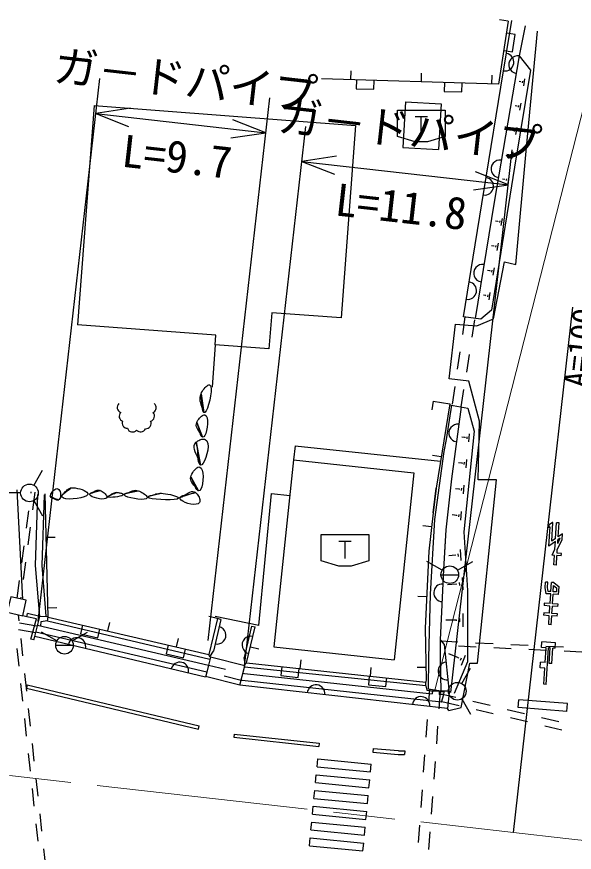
# Model space of a CAD drawing. Units: millimetres, scale not verified. Extents: x 40000 to 680000, y 20000 to 380000.
# Drawn here: x 500084 to 531733, y 270142 to 317556 of the extents above; entities that cross this region are included whole.
import ezdxf
from ezdxf.enums import TextEntityAlignment as Align

# ---------------------------------------------------------------- set-up
doc = ezdxf.new("R2010")
doc.units = ezdxf.units.MM
doc.header["$LTSCALE"] = 1000
doc.linetypes.add('CHAIN', pattern=[18.5, 12, -1.5, 3.5, -1.5])
for name, color, linetype, lineweight in [('M-BGD', 7, 'Continuous', 25), ('M-BMK', 2, 'CHAIN', 13), ('M-STR-HTXT', 7, 'Continuous', 13), ('M-STR-STRC', 7, 'Continuous', 25)]:
    doc.layers.add(name, color=color, linetype=linetype, lineweight=lineweight)
doc.styles.add('@ＭＳ ゴシック', font='')
doc.styles.add('ＭＳ ゴシック', font='')
doc.styles.get('@ＭＳ ゴシック').set_extended_font_data('@MS Gothic')
doc.styles.get('ＭＳ ゴシック').set_extended_font_data('MS Gothic')

msp = doc.modelspace()

# ---------------------------------------------------------------- linework, layer by layer
at = {"layer": 'M-BGD'}
for p, q in [((527986, 317296), (527439, 313725)), ((527986, 317296), (527492, 317372)), ((527570, 313552), (528188, 317341)), ((527570, 313552), (528188, 317341)), ((528949, 317035), (528595, 315329)), ((529023, 310133), (529653, 316733)), ((528377, 316546), (527883, 316622)), ((528226, 315558), (528377, 316546)), ((528595, 315329), (527186, 307024)), ((527731, 315634), (528226, 315558)), ((528595, 315329), (529249, 314518)), ((519056, 313982), (519071, 314482)), ((523054, 313859), (523069, 314359)), ((529249, 314518), (528336, 309021)), ((527439, 313725), (517375, 314034)), ((519374, 313972), (519359, 313473)), ((520358, 313442), (520373, 313942)), ((527052, 313737), (527068, 314236)), ((528796, 313897), (528780, 313800)), ((528916, 314026), (528853, 313639)), ((519359, 313473), (520358, 313442)), ((524372, 313819), (524356, 313319)), ((525356, 313288), (525371, 313788)), ((526754, 308563), (527570, 313552)), ((528691, 313864), (528602, 313878)), ((528693, 313876), (528689, 313852)), ((524356, 313319), (525356, 313288)), ((504475, 312510), (503537, 300078)), ((504475, 312510), (519323, 311390)), ((522143, 312729), (521992, 310134)), ((522143, 312729), (524184, 312610)), ((524184, 312610), (524033, 310015)), ((528465, 312487), (528369, 312502)), ((528467, 312499), (528463, 312474)), ((528571, 312520), (528555, 312422)), ((528693, 312651), (528629, 312259)), ((521699, 310760), (521699, 312260)), ((521699, 312260), (524399, 312260)), ((524399, 312260), (524399, 310760)), ((522699, 311892), (523399, 311892)), ((523049, 310892), (523049, 311892)), ((519323, 311390), (518498, 300464)), ((528238, 311105), (528134, 311121)), ((528240, 311117), (528236, 311092)), ((528345, 311138), (528329, 311039)), ((528469, 311271), (528404, 310874)), ((522699, 310460), (521699, 310760)), ((524399, 310760), (523399, 310460)), ((521992, 310134), (524033, 310015)), ((523399, 310460), (522699, 310460)), ((528422, 303500), (529023, 310133)), ((528010, 309718), (527899, 309736)), ((528012, 309730), (528008, 309705)), ((528119, 309752), (528102, 309651)), ((528244, 309886), (528178, 309484)), ((528336, 309021), (527038, 300902)), ((526108, 304615), (526754, 308563)), ((527782, 308326), (527663, 308345)), ((527784, 308339), (527779, 308313)), ((527892, 308360), (527875, 308259)), ((528018, 308496), (527952, 308090)), ((527186, 307024), (526099, 300435)), ((527391, 305942), (527264, 305962)), ((527393, 305955), (527389, 305929)), ((527503, 305976), (527486, 305873)), ((527631, 306115), (527564, 305701)), ((525441, 300535), (526108, 304615)), ((527162, 304540), (527033, 304561)), ((527165, 304553), (527160, 304527)), ((527275, 304575), (527258, 304471)), ((527404, 304714), (527336, 304299)), ((527138, 300405), (527768, 303646)), ((527768, 303646), (528422, 303500)), ((526934, 303137), (526801, 303159)), ((526936, 303150), (526932, 303124)), ((527046, 303172), (527029, 303068)), ((527176, 303312), (527108, 302895)), ((526705, 301732), (526570, 301754)), ((526707, 301745), (526702, 301719)), ((526818, 301768), (526801, 301663)), ((526948, 301907), (526880, 301489)), ((527038, 300902), (526422, 300386)), ((528274, 271268), (531647, 301078)), ((525527, 300522), (525381, 299532)), ((526422, 300386), (525441, 300535)), ((525933, 299372), (526087, 300360)), ((526196, 300021), (527138, 300405)), ((524632, 297001), (524995, 300105)), ((524995, 300105), (526196, 300021)), ((511353, 298937), (511171, 296527)), ((525236, 298543), (525090, 297554)), ((525624, 297396), (525778, 298384)), ((525744, 296881), (524632, 297001)), ((526356, 294608), (525744, 296881)), ((524945, 296564), (524799, 295575)), ((525314, 295420), (525469, 296408)), ((523728, 295740), (523649, 295247)), ((523728, 295740), (523704, 295592)), ((523728, 295740), (524666, 295590)), ((524666, 295590), (523897, 290796)), ((524482, 293559), (524790, 295517)), ((524658, 295541), (525681, 295352)), ((525314, 295420), (524769, 291342)), ((525681, 295352), (526053, 294038)), ((526275, 291270), (526356, 294608)), ((526053, 294038), (525471, 288321)), ((524338, 292889), (524482, 293559)), ((525535, 293681), (525351, 293699)), ((525533, 293666), (525536, 293695)), ((525643, 293612), (525655, 293726)), ((525740, 293429), (525787, 293886)), ((515885, 293215), (515800, 292409)), ((515885, 293215), (524143, 292327)), ((524183, 292579), (523690, 292658)), ((523818, 289021), (524338, 292889)), ((515800, 292409), (514677, 281800)), ((515800, 292409), (522632, 291674)), ((525378, 292224), (525169, 292245)), ((525376, 292209), (525379, 292238)), ((525490, 292152), (525502, 292271)), ((525591, 291962), (525639, 292436)), ((501057, 290965), (501557, 291831)), ((522632, 291674), (521510, 281065)), ((524769, 291342), (524442, 288445)), ((526240, 280867), (527318, 291278)), ((527318, 291278), (526275, 291270)), ((500422, 284492), (500116, 290702)), ((523897, 290796), (523719, 289398)), ((523719, 289398), (523897, 290796)), ((525219, 290750), (524985, 290774)), ((525218, 290734), (525221, 290765)), ((525336, 290676), (525348, 290799)), ((525440, 290479), (525490, 290970)), ((500307, 290532), (499307, 290532)), ((500895, 290513), (500906, 290596)), ((501104, 290570), (500973, 289578)), ((501157, 286414), (501286, 290442)), ((501527, 286423), (501656, 290430)), ((501871, 283488), (501703, 290489)), ((513819, 283011), (514545, 290502)), ((514545, 290502), (515586, 290390)), ((501057, 290099), (501557, 289233)), ((500633, 288530), (500764, 289521)), ((523719, 289398), (523472, 287235)), ((525059, 289259), (524799, 289285)), ((525057, 289243), (525060, 289275)), ((525179, 289182), (525192, 289310)), ((525287, 288979), (525339, 289487)), ((523566, 284785), (523818, 289021)), ((530498, 288861), (530313, 288732)), ((530451, 287790), (530518, 288854)), ((530518, 288854), (530498, 288861)), ((530673, 287945), (530730, 288840)), ((530866, 288832), (530730, 288840)), ((530817, 288045), (530866, 288832)), ((500842, 288587), (500711, 287595)), ((523630, 288618), (523133, 288674)), ((524442, 288445), (524318, 286181)), ((524442, 288445), (524375, 287178)), ((525471, 288321), (525676, 285004)), ((530297, 287522), (530365, 288602)), ((530303, 288558), (530313, 288732)), ((530365, 288602), (530303, 288558)), ((501762, 288016), (502262, 288028)), ((517370, 286673), (517370, 288173)), ((517370, 288173), (520070, 288173)), ((518370, 287805), (519070, 287805)), ((518720, 286805), (518720, 287805)), ((520070, 288173), (520070, 286673)), ((530673, 287945), (530451, 287790)), ((530770, 287301), (531047, 287883)), ((530793, 287668), (530935, 287966)), ((530793, 287668), (530806, 287876)), ((530935, 287966), (530806, 287876)), ((531066, 288218), (530817, 288045)), ((531047, 287883), (531066, 288218)), ((500370, 286547), (500502, 287538)), ((530663, 287776), (530297, 287522)), ((530473, 286994), (530635, 287336)), ((530635, 287336), (530663, 287776)), ((523472, 287235), (523276, 282851)), ((524997, 286994), (524617, 286971)), ((524998, 286975), (524996, 287013)), ((525154, 286927), (525144, 287080)), ((525320, 286708), (525283, 287317)), ((530613, 286986), (530473, 286994)), ((530579, 286449), (530613, 286986)), ((530716, 286440), (530749, 286977)), ((530994, 286962), (530749, 286977)), ((530758, 287114), (530770, 287301)), ((531001, 287098), (530758, 287114)), ((530994, 286962), (531001, 287098)), ((500580, 286604), (500449, 285613)), ((501393, 283515), (501157, 286414)), ((501762, 283545), (501527, 286423)), ((518370, 286373), (517370, 286673)), ((520070, 286673), (519070, 286373)), ((524233, 286144), (523367, 286644)), ((525099, 286144), (525965, 286644)), ((530716, 286440), (530579, 286449)), ((519070, 286373), (518370, 286373)), ((524318, 286181), (524127, 282201)), ((500108, 284564), (500239, 285556)), ((524166, 285894), (525166, 285894)), ((525232, 285280), (525221, 285455)), ((525424, 285027), (525380, 285730)), ((530083, 285168), (530101, 285476)), ((530238, 285467), (530101, 285476)), ((530221, 285176), (530238, 285468)), ((530402, 284937), (530435, 285455)), ((530572, 285446), (530435, 285455)), ((530572, 285446), (530868, 285201)), ((525050, 285357), (524534, 285325)), ((525052, 285335), (525049, 285379)), ((525676, 285004), (525677, 280953)), ((530142, 284816), (530083, 285168)), ((530259, 284946), (530221, 285176)), ((530539, 284928), (530561, 285277)), ((530561, 285277), (530727, 285140)), ((530727, 285140), (530715, 284917)), ((530843, 284772), (530868, 285201)), ((500317, 284621), (500304, 284519)), ((523356, 284629), (522856, 284652)), ((523470, 281179), (523566, 284785)), ((530394, 284801), (530142, 284816)), ((530402, 284937), (530259, 284946)), ((530359, 284253), (530394, 284801)), ((530496, 284245), (530530, 284792)), ((530843, 284772), (530530, 284792)), ((530715, 284917), (530539, 284928)), ((501859, 284018), (502358, 284030)), ((530031, 284274), (530024, 284137)), ((530351, 284117), (530024, 284137)), ((530359, 284253), (530031, 284274)), ((530325, 283705), (530351, 284117)), ((530461, 283696), (530487, 284108)), ((530804, 284088), (530487, 284108)), ((530811, 284225), (530496, 284245)), ((530804, 284088), (530811, 284225)), ((500221, 283270), (500183, 283624)), ((500659, 283509), (500427, 283567)), ((500659, 283509), (500695, 283685)), ((501393, 283515), (500695, 283685)), ((501393, 283515), (501762, 283545)), ((501762, 283545), (501871, 283488)), ((525426, 282928), (525426, 283684)), ((530000, 283725), (529992, 283589)), ((530316, 283568), (529992, 283589)), ((530325, 283705), (530000, 283725)), ((530284, 283064), (530316, 283568)), ((530421, 283055), (530453, 283560)), ((530769, 283540), (530453, 283560)), ((530777, 283676), (530461, 283696)), ((530769, 283540), (530777, 283676)), ((500236, 283169), (501222, 282999)), ((501210, 283398), (500659, 283509)), ((500888, 282243), (501210, 283398)), ((501109, 282386), (501393, 283515)), ((501460, 283217), (501425, 282995)), ((501831, 283270), (501460, 283217)), ((501831, 283270), (501871, 283488)), ((501831, 283270), (511054, 281105)), ((501871, 283488), (510997, 281361)), ((505251, 282700), (505365, 283187)), ((511474, 283406), (510987, 283520)), ((511474, 283406), (510997, 281361)), ((511668, 283361), (511249, 281562)), ((511668, 283361), (511328, 283440)), ((513819, 283011), (511347, 283522)), ((525048, 283306), (524433, 283305)), ((525048, 283282), (525048, 283329)), ((525237, 283211), (525237, 283400)), ((530421, 283055), (530284, 283064)), ((501164, 282603), (500178, 282773)), ((510868, 280359), (501173, 282642)), ((501271, 283031), (510970, 280767)), ((502362, 282138), (501496, 282638)), ((503228, 282138), (504094, 282638)), ((503819, 283034), (503706, 282547)), ((504679, 282320), (504793, 282807)), ((513417, 282974), (513003, 281199)), ((513135, 280884), (513612, 282929)), ((513417, 282974), (513612, 282929)), ((523276, 282851), (523326, 279951)), ((500437, 281281), (500329, 282276)), ((501061, 282195), (500888, 282243)), ((501061, 282195), (501108, 282382)), ((510801, 280088), (501109, 282386)), ((503706, 282547), (504679, 282320)), ((509147, 281792), (509260, 282279)), ((524127, 282201), (524122, 281124)), ((524127, 282201), (524346, 281925)), ((524127, 282132), (525126, 282084)), ((500089, 281707), (500197, 280712)), ((502295, 281888), (503295, 281888)), ((508688, 281899), (508575, 281412)), ((509549, 281185), (509662, 281672)), ((513347, 281796), (513834, 281682)), ((514677, 281800), (521510, 281065)), ((524164, 281880), (524126, 281882)), ((524346, 281925), (524638, 279209)), ((526161, 281784), (525163, 281832)), ((526125, 282036), (527123, 281989)), ((528159, 281689), (527160, 281737)), ((528122, 281941), (529121, 281893)), ((530157, 281593), (529158, 281641)), ((529873, 281767), (529893, 282085)), ((530139, 281751), (529873, 281767)), ((530673, 282036), (529893, 282085)), ((530086, 280915), (530139, 281751)), ((530120, 281845), (531119, 281798)), ((530145, 279668), (530275, 281742)), ((530370, 281736), (530275, 281742)), ((530315, 280858), (530370, 281736)), ((530451, 280850), (530507, 281727)), ((530653, 281718), (530507, 281727)), ((530653, 281718), (530673, 282036)), ((508575, 281412), (509549, 281185)), ((511082, 281216), (510970, 280767)), ((511041, 281242), (510997, 281361)), ((511041, 281242), (511249, 281562)), ((511082, 281216), (511041, 281242)), ((513033, 280731), (511082, 281216)), ((513048, 280820), (513003, 281199)), ((523464, 279404), (523470, 281179)), ((525164, 281170), (524621, 281402)), ((525157, 281152), (525172, 281187)), ((525275, 281039), (525335, 281180)), ((525325, 280768), (525567, 281331)), ((532155, 281498), (531156, 281546)), ((510970, 280767), (510868, 280359)), ((510970, 280767), (511944, 280539)), ((512757, 279624), (513033, 280731)), ((513033, 280731), (513048, 280820)), ((513135, 280884), (513048, 280820)), ((513135, 280884), (523310, 279802)), ((516181, 280560), (516234, 281057)), ((524122, 281124), (524158, 279279)), ((525677, 280953), (524906, 279154)), ((525313, 278358), (525795, 280876)), ((525795, 280876), (526240, 280867)), ((529801, 280614), (529821, 280932)), ((530086, 280915), (529821, 280932)), ((530451, 280850), (530315, 280858)), ((500653, 279293), (500545, 280287)), ((510868, 280359), (510801, 280088)), ((510879, 280356), (510868, 280359)), ((512917, 280312), (512928, 280309)), ((512928, 280309), (513007, 280291)), ((513007, 280291), (523667, 279129)), ((513011, 280645), (513013, 280645)), ((523312, 279592), (513013, 280645)), ((515124, 280672), (515071, 280175)), ((516065, 280069), (516118, 280566)), ((520159, 280137), (520212, 280634)), ((523315, 280631), (522815, 280623)), ((525342, 279715), (525842, 280581)), ((530066, 280597), (529801, 280614)), ((530008, 279677), (530066, 280597)), ((512757, 279624), (510806, 280110)), ((512825, 279898), (511852, 280127)), ((512881, 279885), (512825, 279898)), ((524203, 278658), (512881, 279885)), ((515071, 280175), (516065, 280069)), ((520096, 280144), (520043, 279646)), ((521037, 279541), (521090, 280038)), ((523326, 279951), (523310, 279802)), ((523312, 279592), (523310, 279802)), ((500305, 279718), (500413, 278724)), ((500679, 279639), (500635, 279454)), ((500635, 279454), (510398, 277130)), ((500679, 279639), (510442, 277315)), ((524528, 278309), (512757, 279624)), ((520043, 279646), (521037, 279541)), ((523312, 279592), (523354, 279336)), ((523354, 279336), (523686, 279300)), ((524158, 279279), (523464, 279404)), ((523477, 278670), (523530, 279392)), ((524592, 279282), (523592, 279282)), ((523686, 279300), (523667, 279129)), ((524124, 279285), (524050, 278288)), ((530145, 279668), (530008, 279677)), ((524065, 279255), (524058, 279105)), ((524331, 279094), (524058, 279105)), ((524338, 279244), (524065, 279255)), ((524203, 278658), (524331, 279094)), ((525007, 278925), (524329, 279085)), ((524331, 279094), (524338, 279244)), ((524638, 279209), (524528, 278309)), ((525342, 278849), (525842, 277983)), ((528553, 278351), (528588, 278800)), ((531344, 278580), (528588, 278800)), ((524217, 278706), (525191, 278476)), ((524614, 278196), (525313, 278358)), ((526953, 278464), (525980, 278695)), ((531308, 278132), (528553, 278351)), ((531308, 278132), (531344, 278580)), ((500869, 277305), (500761, 278299)), ((524614, 278196), (524528, 278309)), ((526164, 278246), (527137, 278015)), ((528900, 278004), (527926, 278234)), ((500521, 277730), (500629, 276736)), ((523330, 276675), (523403, 277672)), ((528110, 277785), (529083, 277555)), ((530846, 277543), (529873, 277773)), ((510398, 277130), (510442, 277315)), ((523977, 277290), (523903, 276293)), ((530056, 277324), (531029, 277094)), ((512434, 276854), (512413, 276666)), ((512413, 276666), (517226, 276137)), ((512434, 276854), (517247, 276326)), ((501084, 275316), (500977, 276311)), ((517247, 276326), (517226, 276137)), ((517246, 276326), (517227, 276142)), ((520314, 276035), (520296, 275822)), ((520314, 276035), (521757, 275909)), ((500737, 275742), (500844, 274747)), ((520296, 275822), (521738, 275696)), ((522109, 275897), (522090, 275682)), ((523183, 274680), (523257, 275678)), ((517131, 274992), (517174, 275440)), ((517174, 275440), (520210, 275147)), ((520167, 274699), (520210, 275147)), ((523830, 275296), (523757, 274298)), ((517044, 274096), (517088, 274544)), ((517088, 274544), (520123, 274251)), ((517131, 274992), (520167, 274699)), ((501300, 273328), (501192, 274322)), ((517044, 274096), (520080, 273804)), ((520080, 273804), (520123, 274251)), ((500952, 273753), (501060, 272759)), ((516958, 273201), (517001, 273649)), ((517001, 273649), (520037, 273356)), ((523036, 272686), (523110, 273683)), ((516958, 273201), (519994, 272908)), ((519994, 272908), (520037, 273356)), ((523683, 273301), (523610, 272304)), ((516871, 272305), (516915, 272753)), ((516915, 272753), (519951, 272460)), ((501516, 271340), (501408, 272334)), ((516871, 272305), (519907, 272012)), ((519907, 272012), (519951, 272460)), ((501168, 271765), (501276, 270771)), ((516785, 271409), (516828, 271857)), ((516828, 271857), (519864, 271564)), ((522890, 270691), (522963, 271689)), ((516785, 271409), (519821, 271116)), ((519821, 271116), (519864, 271564)), ((523536, 271307), (523463, 270309)), ((516699, 270513), (516742, 270961)), ((516742, 270961), (519778, 270668)), ((501732, 269351), (501624, 270346)), ((516699, 270513), (519734, 270220)), ((519734, 270220), (519778, 270668))]:
    msp.add_line(p, q, dxfattribs=at)
msp.add_lwpolyline([(518498, 300464), (514559, 300761), (514404, 298707), (511353, 298937), (511395, 299485), (503537, 300078)], dxfattribs=at)
for points in [[(510698, 295092), (510669, 295212), (510634, 295325), (510597, 295433), (510561, 295538), (510529, 295639), (510504, 295740), (510490, 295840), (510490, 295942), (510508, 296045), (510545, 296153), (510581, 296226), (510624, 296301), (510673, 296375), (510725, 296446), (510779, 296511), (510834, 296568), (510888, 296615), (510939, 296649), (510985, 296669), (511026, 296671), (511090, 296609), (511119, 296469), (511116, 296273), (511088, 296042), (511040, 295796), (510978, 295557), (510907, 295346), (510833, 295184), (510762, 295093), (510698, 295092), (510666, 295139), (510642, 295208), (510625, 295295), (510614, 295398), (510606, 295512), (510599, 295636), (510592, 295765), (510582, 295896), (510567, 296027), (510545, 296153)], [(510637, 293704), (510587, 293798), (510531, 293887), (510474, 293971), (510418, 294052), (510368, 294131), (510325, 294209), (510294, 294287), (510278, 294366), (510280, 294448), (510302, 294533), (510332, 294596), (510369, 294660), (510413, 294723), (510462, 294783), (510514, 294838), (510568, 294886), (510622, 294923), (510675, 294949), (510725, 294962), (510770, 294958), (510840, 294900), (510885, 294786), (510907, 294631), (510908, 294452), (510892, 294262), (510861, 294078), (510817, 293915), (510764, 293788), (510703, 293713), (510637, 293704), (510593, 293735), (510556, 293786), (510524, 293853), (510496, 293933), (510469, 294023), (510442, 294121), (510414, 294224), (510382, 294329), (510346, 294433), (510302, 294533)], [(510521, 292109), (510468, 292275), (510404, 292433), (510338, 292585), (510273, 292729), (510217, 292865), (510176, 292993), (510155, 293113), (510161, 293224), (510200, 293325), (510279, 293418), (510321, 293452), (510369, 293484), (510421, 293514), (510475, 293540), (510531, 293561), (510586, 293577), (510641, 293587), (510694, 293590), (510743, 293585), (510787, 293571), (510880, 293488), (510930, 293348), (510943, 293167), (510926, 292962), (510884, 292748), (510824, 292541), (510751, 292358), (510672, 292214), (510594, 292126), (510521, 292109), (510469, 292148), (510433, 292218), (510408, 292317), (510392, 292438), (510381, 292579), (510372, 292734), (510360, 292900), (510343, 293072), (510317, 293246), (510279, 293418)], [(510396, 290655), (510336, 290742), (510271, 290823), (510206, 290901), (510142, 290975), (510082, 291048), (510031, 291121), (509990, 291196), (509964, 291273), (509955, 291353), (509966, 291440), (509991, 291519), (510028, 291601), (510074, 291684), (510127, 291764), (510185, 291837), (510246, 291902), (510309, 291954), (510370, 291990), (510429, 292008), (510483, 292004), (510561, 291941), (510615, 291818), (510648, 291652), (510660, 291458), (510654, 291255), (510630, 291057), (510591, 290882), (510538, 290746), (510472, 290665), (510396, 290655), (510345, 290686), (510300, 290735), (510259, 290799), (510221, 290875), (510184, 290961), (510147, 291054), (510108, 291151), (510066, 291250), (510019, 291347), (509966, 291440)], [(502444, 290132), (502386, 290154), (502326, 290173), (502264, 290189), (502205, 290204), (502148, 290219), (502098, 290236), (502055, 290255), (502021, 290279), (501999, 290308), (501991, 290344), (501998, 290397), (502018, 290456), (502051, 290519), (502093, 290582), (502142, 290641), (502197, 290694), (502254, 290737), (502312, 290766), (502369, 290777), (502422, 290769), (502472, 290735), (502512, 290680), (502543, 290610), (502563, 290529), (502574, 290443), (502573, 290357), (502560, 290278), (502534, 290210), (502496, 290160), (502444, 290132), (502399, 290126), (502356, 290131), (502314, 290145), (502272, 290166), (502230, 290193), (502187, 290223), (502143, 290254), (502095, 290286), (502045, 290317), (501991, 290344)], [(502655, 290398), (502709, 290449), (502760, 290501), (502809, 290555), (502856, 290607), (502904, 290657), (502953, 290703), (503004, 290744), (503058, 290777), (503116, 290802), (503179, 290817), (503288, 290822), (503410, 290814), (503539, 290793), (503669, 290762), (503794, 290722), (503906, 290675), (504001, 290623), (504072, 290568), (504113, 290510), (504117, 290453), (504051, 290375), (503917, 290309), (503732, 290255), (503517, 290215), (503290, 290193), (503071, 290189), (502878, 290205), (502732, 290244), (502651, 290308), (502655, 290398), (502684, 290444), (502723, 290487), (502768, 290528), (502821, 290568), (502877, 290606), (502937, 290645), (502999, 290685), (503061, 290726), (503122, 290770), (503179, 290817)], [(504238, 290484), (504303, 290513), (504366, 290546), (504426, 290580), (504484, 290613), (504541, 290644), (504597, 290669), (504653, 290687), (504709, 290696), (504767, 290694), (504826, 290678), (504881, 290652), (504939, 290617), (504995, 290576), (505049, 290531), (505098, 290482), (505140, 290433), (505173, 290383), (505194, 290337), (505202, 290294), (505195, 290257), (505142, 290212), (505047, 290190), (504924, 290188), (504782, 290203), (504636, 290232), (504495, 290273), (504373, 290321), (504282, 290375), (504233, 290430), (504238, 290484), (504266, 290514), (504306, 290538), (504355, 290558), (504412, 290574), (504476, 290589), (504543, 290603), (504614, 290618), (504685, 290634), (504757, 290654), (504826, 290678)], [(506198, 290468), (506284, 290498), (506365, 290531), (506443, 290566), (506518, 290600), (506592, 290630), (506665, 290656), (506739, 290674), (506815, 290682), (506893, 290678), (506976, 290659), (507046, 290634), (507120, 290601), (507193, 290562), (507264, 290518), (507330, 290472), (507388, 290425), (507435, 290379), (507470, 290334), (507489, 290292), (507490, 290256), (507436, 290203), (507318, 290175), (507155, 290169), (506964, 290182), (506762, 290211), (506567, 290251), (506396, 290301), (506266, 290355), (506194, 290412), (506198, 290468), (506236, 290498), (506289, 290521), (506354, 290541), (506430, 290557), (506513, 290571), (506603, 290585), (506697, 290599), (506791, 290615), (506885, 290635), (506976, 290659)], [(505256, 290331), (505308, 290361), (505357, 290392), (505402, 290423), (505447, 290453), (505490, 290482), (505535, 290507), (505581, 290529), (505631, 290546), (505684, 290557), (505742, 290561), (505791, 290560), (505842, 290555), (505893, 290548), (505944, 290539), (505993, 290527), (506037, 290514), (506075, 290499), (506105, 290483), (506126, 290467), (506135, 290449), (506114, 290412), (506045, 290377), (505940, 290346), (505813, 290319), (505675, 290298), (505538, 290285), (505416, 290280), (505320, 290285), (505262, 290302), (505256, 290331), (505277, 290352), (505308, 290373), (505349, 290394), (505396, 290415), (505450, 290437), (505507, 290459), (505567, 290482), (505627, 290507), (505686, 290533), (505742, 290561)], [(507569, 290337), (507643, 290360), (507715, 290383), (507784, 290408), (507852, 290432), (507920, 290454), (507988, 290475), (508057, 290492), (508129, 290504), (508203, 290511), (508281, 290513), (508401, 290504), (508532, 290488), (508668, 290465), (508804, 290436), (508933, 290404), (509049, 290369), (509147, 290332), (509220, 290296), (509262, 290261), (509268, 290230), (509191, 290188), (509028, 290161), (508802, 290146), (508538, 290144), (508262, 290154), (507999, 290173), (507773, 290203), (507610, 290240), (507533, 290286), (507569, 290337), (507617, 290360), (507674, 290379), (507739, 290397), (507809, 290413), (507884, 290428), (507962, 290443), (508043, 290459), (508123, 290475), (508203, 290493), (508281, 290513)], [(509352, 290270), (509457, 290319), (509558, 290374), (509654, 290433), (509746, 290489), (509834, 290540), (509918, 290582), (509999, 290609), (510078, 290618), (510153, 290605), (510227, 290566), (510275, 290524), (510322, 290473), (510367, 290414), (510406, 290351), (510439, 290285), (510465, 290217), (510481, 290152), (510486, 290089), (510479, 290033), (510458, 289984), (510382, 289921), (510267, 289889), (510125, 289885), (509967, 289904), (509805, 289942), (509652, 289995), (509518, 290058), (509415, 290128), (509356, 290200), (509352, 290270), (509385, 290318), (509437, 290356), (509506, 290386), (509588, 290410), (509682, 290431), (509785, 290450), (509893, 290471), (510005, 290496), (510117, 290527), (510227, 290566)], [(499550, 283769), (500427, 283567), (500629, 284445), (499752, 284646)]]:
    msp.add_lwpolyline(points, close=True, dxfattribs=at)
for centre in [(500807, 290532), (524666, 285894), (502795, 281888), (525092, 279282)]:
    msp.add_circle(centre, 500, dxfattribs=at)
for centre, radius, start, end in [((527803, 314978), 500, 260.7419, 80.7419), ((528511, 314836), 500, 80.3709, 260.3709), ((527507, 308920), 500, 80.3709, 260.3709), ((526651, 307936), 500, 260.7084, 80.7084), ((526522, 303002), 500, 80.6338, 260.6338), ((525683, 302015), 500, 260.709, 80.709), ((506087, 295379), 300, 131.6965, 250.3117), ((507702, 295367), 300, 295.5816, 51.8362), ((506199, 294886), 300, 135.4217, 248.9788), ((507608, 294896), 300, 284.4761, 41.842), ((506373, 294500), 300, 159.4472, 269.0234), ((507412, 294478), 300, 265.1162, 25.1923), ((506654, 294291), 300, 197.5636, 321.1495), ((507112, 294302), 300, 221.4806, 335.9243), ((525116, 293933), 500, 82.3851, 262.3852), ((524255, 284865), 500, 87.2513, 267.2513), ((511459, 282461), 500, 256.8789, 76.8789), ((503503, 281818), 500, 346.6631, 166.6631), ((513373, 281906), 500, 76.8783, 256.8783), ((509341, 280434), 500, 346.6631, 166.6631), ((524506, 280433), 500, 96.1372, 276.1372), ((517074, 279142), 500, 353.6249, 173.6249), ((523037, 278476), 500, 353.6249, 173.6249), ((522044, 279182), 3500, 264.9793, 270.7529), ((522044, 279182), 3286, 264.9793, 271.1303)]:
    msp.add_arc(centre, radius, start, end, dxfattribs=at)
at = {"layer": 'M-BMK'}
msp.add_line((486265, 276022), (528274, 271268), dxfattribs=at)
msp.add_lwpolyline([(528274, 271268), (531255, 270931), (534236, 270597), (534666, 270549)], dxfattribs=at)
at = {"layer": 'M-STR-HTXT'}
msp.add_line((535228, 324082), (523811, 279341), dxfattribs=at)
at = {"layer": 'M-STR-STRC'}
for p, q in [((501311, 283250), (504797, 314053)), ((510959, 282158), (514445, 312961)), ((506550, 312363), (504572, 312066)), ((504572, 312066), (514220, 310974)), ((504572, 312066), (506433, 311334)), ((514220, 310974), (512359, 311706)), ((513002, 280532), (516488, 311335)), ((512242, 310677), (514220, 310974)), ((518241, 309645), (516263, 309348)), ((524728, 279205), (528214, 310008)), ((516263, 309348), (527989, 308021)), ((516263, 309348), (518124, 308616)), ((527989, 308021), (526127, 308753)), ((526011, 307724), (527989, 308021))]:
    msp.add_line(p, q, dxfattribs=at)

# ---------------------------------------------------------------- texts
at = {"layer": 'M-BGD', "style": 'ＭＳ ゴシック'}
msp.add_text('A=100', height=1320, rotation=83.544, dxfattribs=at).set_placement((531647, 301078), align=Align.TOP_RIGHT)
at = {"layer": 'M-STR-STRC', "style": 'ＭＳ ゴシック'}
for p in [(509508, 312514), (522238, 309678)]:
    msp.add_text('ガ－ドパイプ', height=1833, rotation=353.544, dxfattribs=at).set_placement(p, align=Align.BOTTOM_CENTER)
at = {"layer": 'M-STR-STRC', "style": '@ＭＳ ゴシック'}
for s, p in [('L=9.7', (509283, 310526)), ('L=11.8', (522013, 307691))]:
    msp.add_text(s, height=1833, rotation=353.544, dxfattribs=at).set_placement(p, align=Align.TOP_CENTER)

doc.saveas('drawing.dxf')
